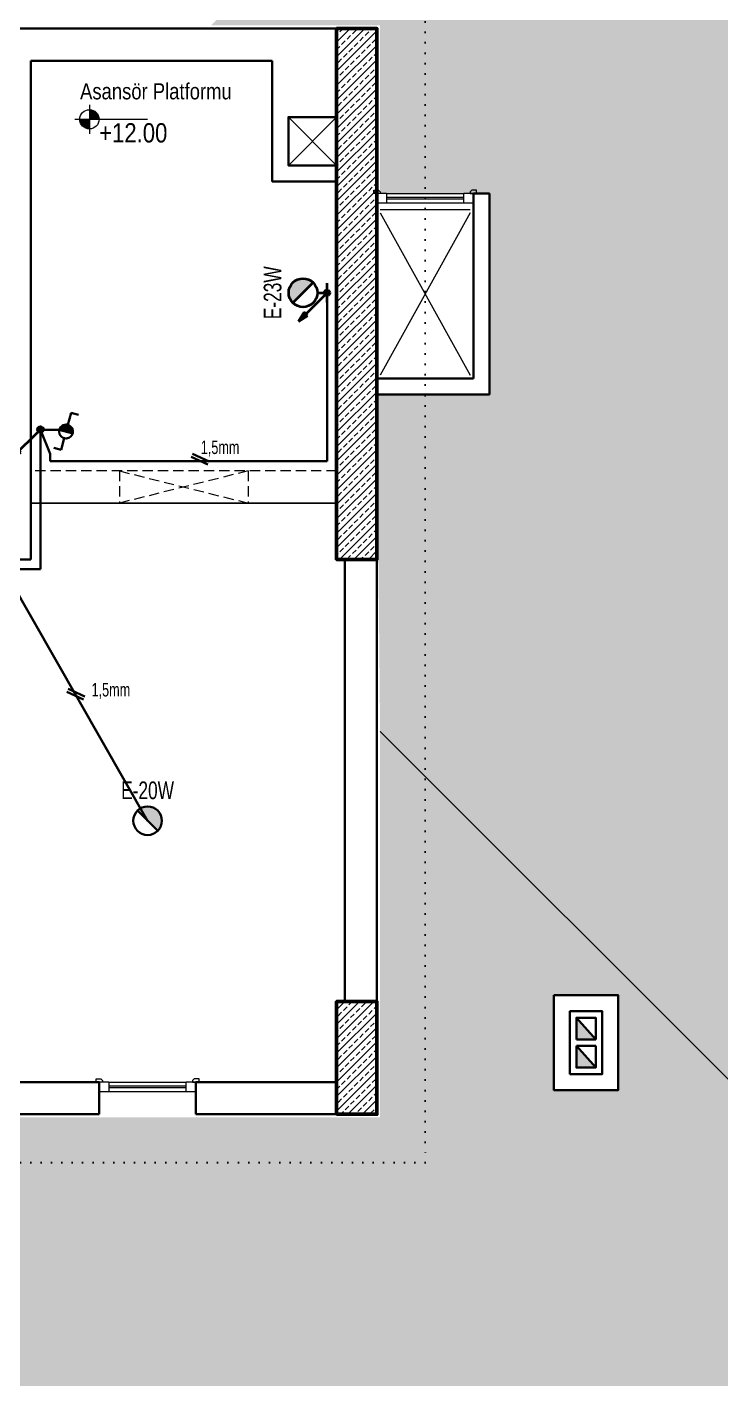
# Model space of a CAD drawing. Header units: millimetres. Extents: x 1852829 to 1882754, y -270850 to -231658.
# Drawn here: x 1869845 to 1870277, y -248506 to -247665 of the extents above; entities that cross this region are included whole.
import ezdxf
from ezdxf.enums import TextEntityAlignment as Align

# ---------------------------------------------------------------- set-up
doc = ezdxf.new("R2010")
doc.units = ezdxf.units.MM
for name, pattern in [('CONTINOUS', [0]), ('CONTINU', [0]), ('izdüşüm arka', [3.175, 0, -3.175]), ('izdüşüm ön', [9.525, 6.35, -3.175])]:
    doc.linetypes.add(name, pattern=pattern)
for name, color, linetype, lineweight in [('a_ba', 6, 'Continuous', 50), ('a_doğrama', 251, 'Continuous', 20), ('a_duvar', 251, 'Continuous', 35), ('a_görünüş', 32, 'Continuous', 25), ('a_görünüş_ince', 8, 'Continuous', 20), ('a_hatch_ba', 252, 'Continuous', 13), ('a_hatch_misc', 251, 'Continuous', 15), ('a_izdüşüm_arka', 251, 'izdüşüm arka', 30), ('a_izdüşüm_ön', 6, 'izdüşüm ön', 9), ('a_not_kot', 251, 'Continuous', 13), ('a_not_misc', 144, 'Continuous', 5), ('a_not_text', 7, 'Continuous', 13), ('Aydınlatma', 4, 'CONTINOUS', 35), ('Aydınlatma_', 3, 'Continuous', 40), ('Genel', 4, 'CONTINOUS', 40), ('genell', 4, 'Continuous', 25), ('Priz', 6, 'CONTINOUS', 40)]:
    doc.layers.add(name, color=color, linetype=linetype, lineweight=lineweight)
doc.styles.add('Grupcad', font='arial.ttf', dxfattribs={"width": 0.7})
doc.styles.add('OL', font='tsimplex.shx', dxfattribs={"width": 0.8, "height": 12})
doc.styles.get("Standard").update_dxf_attribs({"font": 'ARIALN.TTF'})

# ---------------------------------------------------------------- blocks, each defined once
blk = doc.blocks.new('M1')
at = {"layer": 'a_doğrama', "linetype": 'Continuous'}
for p, q in [((-24, 6), (-30, 6)), ((-30, 0), (-30, 6)), ((-24, 0), (-30, 0)), ((-24, 0), (-24, 6)), ((30, 6), (24, 6)), ((24, 6), (24, 0)), ((30, 0), (30, 6)), ((30, 0), (24, 0))]:
    blk.add_line(p, q, dxfattribs=at)
at = {"layer": 'a_doğrama'}
for p, q in [((24, 3.5), (-24, 3.5)), ((24, 2.5), (-24, 2.5))]:
    blk.add_line(p, q, dxfattribs=at)
for points in [[(-28, -1), (-28, 0), (-32, 0), (-32, -2), (-29, -2)], [(28, -1), (28, 0), (32, 0), (32, -2), (29, -2)]]:
    blk.add_lwpolyline(points, close=True, dxfattribs=at)
at = {"layer": 'a_görünüş_ince'}
for p, q in [((24, 6), (-24, 6)), ((-24, 0), (24, 0))]:
    blk.add_line(p, q, dxfattribs=at)
blk = doc.blocks.new('baca_şönt')
at = {"layer": 'a_duvar'}
h = blk.add_hatch(color=256, dxfattribs=at)
h.dxf.hatch_style = 1
h.paths.add_polyline_path([(21.5, -5), (21.5, -17), (35, -17)])
h.paths.add_polyline_path([(4, -5), (4, -17), (17.5, -17)])
for p, q in [((4, -5), (17.5, -17)), ((17.5, -5), (17.5, -17)), ((21.5, -5), (21.5, -17)), ((21.5, -5), (35, -17))]:
    blk.add_line(p, q, dxfattribs=at)
blk.add_lwpolyline([(0, -21), (39, -21), (39, -1), (0, -1)], close=True, dxfattribs=at)
for points in [[(17.5, -5), (4, -5), (4, -17), (17.5, -17)], [(21.5, -17), (35, -17), (35, -5), (21.5, -5)]]:
    blk.add_lwpolyline(points, dxfattribs=at)
blk = doc.blocks.new('sembol_kot')
at = {"layer": 'a_not_kot'}
for points in [[(0, 10), (0, 0), (10, 0, 0.414214)], [(0, 0), (-10, 0, 0.414214), (0, -10)]]:
    blk.add_hatch(color=256, dxfattribs=at).paths.add_polyline_path(points)
for p, q in [((0, 15), (0, -15)), ((-15, 0), (60, 0))]:
    blk.add_line(p, q, dxfattribs=at)
blk.add_circle((0, 0), 10, dxfattribs=at)
blk = doc.blocks.new('E-20W AST')
at = {"layer": 'Aydınlatma', "linetype": 'CONTINU'}
h = blk.add_hatch(color=1, dxfattribs=at)
edge = h.paths.add_edge_path()
edge.add_arc((0, 0), 8.91, 360, 495, ccw=False)
edge.add_arc((0, 0), 8.91, 315, 360, ccw=False)
edge.add_line((6.3, -6.3), (-6.3, 6.3))
at = {"layer": 'Aydınlatma', "color": 1, "linetype": 'CONTINU'}
blk.add_line((6.3, -6.3), (-6.3, 6.3), dxfattribs=at)
blk.add_circle((0, 0), 8.91, dxfattribs=at)
at = {"layer": 'Aydınlatma', "linetype": 'CONTINU', "style": 'Grupcad', "width": 0.7, "flags": 8}
blk.add_attdef('E-20W', text='', height=11, dxfattribs=at).set_placement((0, 18.91), align=Align.MIDDLE_CENTER)
blk = doc.blocks.new('L1-23W')
at = {"layer": 'Aydınlatma_', "linetype": 'CONTINU'}
h = blk.add_hatch(color=1, dxfattribs=at)
edge = h.paths.add_edge_path()
edge.add_arc((0, 14.91), 8.91, 360, 495, ccw=False)
edge.add_arc((0, 14.91), 8.91, 315, 360, ccw=False)
edge.add_line((6.3, 8.61), (-6.3, 21.21))
at = {"layer": 'Aydınlatma_', "color": 1, "linetype": 'CONTINU'}
blk.add_line((6.3, 8.61), (-6.3, 21.21), dxfattribs=at)
at = {"layer": 'Aydınlatma_', "linetype": 'CONTINU'}
blk.add_line((-6, 0), (6, 0), dxfattribs=at)
at = {"layer": 'Aydınlatma_', "linetype": 'CONTINU', "ltscale": 5}
blk.add_line((0, 6), (0, 0), dxfattribs=at)
at = {"layer": 'Aydınlatma_', "color": 1, "linetype": 'CONTINU'}
blk.add_circle((0, 14.91), 8.91, dxfattribs=at)
at = {"layer": 'Aydınlatma_', "color": 4, "linetype": 'CONTINU', "style": 'Grupcad', "width": 0.7, "flags": 8}
blk.add_attdef('L1-23W', text='', height=11, dxfattribs=at).set_placement((0, 33.82), align=Align.MIDDLE_CENTER)
blk = doc.blocks.new('ETANJ VAVIEN ANAHTAR')
at = {"layer": 'Aydınlatma', "linetype": 'CONTINU'}
h = blk.add_hatch(color=6, dxfattribs=at)
edge = h.paths.add_edge_path()
edge.add_arc((0, 4.32), 4.32, 75, 255)
edge.add_line((-1.12, 0.15), (1.12, 8.49))
at = {"layer": 'Aydınlatma', "color": 6, "linetype": 'CONTINU'}
for p, q in [((-11.61, 7.43), (-10.35, 12.13)), ((1.12, 8.49), (-1.12, 0.15)), ((-4.17, 5.44), (-11.61, 7.43)), ((4.17, 3.2), (11.37, 1.27)), ((10.14, -3.32), (11.37, 1.27))]:
    blk.add_line(p, q, dxfattribs=at)
blk.add_circle((0, 4.32), 4.32, dxfattribs=at)
blk.add_arc((0, 4.32), 4.32, 75, 255, dxfattribs=at)
blk = doc.blocks.new('BUAT (Enerji)')
at = {"layer": 'Priz', "linetype": 'CONTINU'}
h = blk.add_hatch(color=256, dxfattribs=at)
edge = h.paths.add_edge_path()
edge.add_arc((0, 0), 1.75, 0, 360)
blk.add_circle((0, 0), 1.75, dxfattribs=at)
blk = doc.blocks.new('YUKARIYA GIDEN HAT')
at = {"linetype": 'Continuous'}
blk.add_hatch(color=0, dxfattribs=at).paths.add_polyline_path([(12.1, 14.33), (14.28, 12.14), (17.77, 17.77)])
h = blk.add_hatch(color=7, dxfattribs=at)
edge = h.paths.add_edge_path()
edge.add_arc((0, 0), 1.75, 0, 360)
at = {"color": 0, "linetype": 'Continuous'}
for p, q in [((0, 0), (17.77, 17.77)), ((17.77, 17.77), (12.1, 14.33)), ((17.77, 17.77), (14.28, 12.14)), ((12.1, 14.33), (14.28, 12.14))]:
    blk.add_line(p, q, dxfattribs=at)
at = {"color": 7, "linetype": 'Continuous'}
blk.add_circle((0, 0), 1.75, dxfattribs=at)

msp = doc.modelspace()

# ---------------------------------------------------------------- hatches: boundary and pattern name
at = {"layer": 'a_hatch_misc', "ltscale": 10}
h = msp.add_hatch(dxfattribs=at)
h.set_pattern_fill('AR-RSHKE', color=256, scale=0.15, angle=90)
h.set_pattern_definition([(90, (-86834.217, -3440.02), (-45.72, 97.155), [22.86, -19.05, 26.67, -11.43, 34.29, -15.24]), (90, (-86836.122, -3417.16), (-45.72, 97.155), [19.05, -72.39, 15.24, -22.86]), (90, (-86831.36, -3371.44), (-45.72, 97.155), [11.43, -118.11]), (180, (-86834.217, -3440.018), (-45.72, -32.385), [43.815, -139.065]), (180, (-86834.217, -3417.158), (-45.72, -32.385), [42.8625, -140.0175]), (180, (-86834.217, -3398.108), (-45.72, -32.385), [40.005, -142.875]), (180, (-86831.36, -3371.438), (-45.72, -32.385), [43.815, -139.065]), (180, (-86831.36, -3360.008), (-45.72, -32.385), [43.815, -139.065]), (180, (-86834.217, -3325.718), (-45.72, -32.385), [41.91, -140.97])])
h.paths.add_polyline_path([(1871002.71, -246621.28), (1869959.71, -247664.28), (1870064.71, -247664.28), (1870064.71, -247768.78), (1870132.71, -247768.78), (1870132.71, -247893.78), (1870062.71, -247893.78), (1870064.71, -248103.28), (1871002.71, -249041.28)])
h.paths.add_polyline_path([(1870747.71, -247395.28), (1870747.71, -247336.28), (1870787.71, -247336.28), (1870787.71, -247395.28)], flags=16)
h.paths.add_polyline_path([(1870360.71, -247789.78), (1870360.71, -247828.78), (1870341.71, -247828.78), (1870341.71, -247872.78), (1870302.71, -247872.78), (1870302.71, -247828.78), (1870302.71, -247789.78)], flags=16)
h.paths.add_polyline_path([(1870748.71, -248331.28), (1870787.71, -248331.28), (1870787.71, -248370.28), (1870748.71, -248370.28)], flags=16)
h = msp.add_hatch(dxfattribs=at)
h.set_pattern_fill('AR-RSHKE', color=256, scale=0.15)
h.set_pattern_definition([(0, (-86834.217, -3440.02), (97.155, 45.72), [22.86, -19.05, 26.67, -11.43, 34.29, -15.24]), (0, (-86811.357, -3438.113), (97.155, 45.72), [19.05, -72.39, 15.24, -22.86]), (0, (-86765.637, -3442.876), (97.155, 45.72), [11.43, -118.11]), (90, (-86834.217, -3440.018), (-32.385, 45.72), [43.815, -139.065]), (90, (-86811.357, -3440.018), (-32.385, 45.72), [42.8625, -140.0175]), (90, (-86792.307, -3440.018), (-32.385, 45.72), [40.005, -142.875]), (90, (-86765.637, -3442.876), (-32.385, 45.72), [43.815, -139.065]), (90, (-86754.207, -3442.876), (-32.385, 45.72), [43.815, -139.065]), (90, (-86719.917, -3440.018), (-32.385, 45.72), [41.91, -140.97])])
h.paths.add_polyline_path([(1870064.71, -248103.28), (1870064.71, -248343.28), (1869803.71, -248343.28), (1869803.71, -248391.28), (1869721.71, -248391.28), (1869721.71, -248343.28), (1869385.71, -248343.28), (1869385.71, -248178.28), (1868522.71, -249041.28), (1871002.71, -249041.28)])
h.paths.add_polyline_path([(1870172.71, -248326.28), (1870172.71, -248267.28), (1870212.71, -248267.28), (1870212.71, -248326.28)], flags=16)
h.paths.add_polyline_path([(1869352.71, -248326.28), (1869312.71, -248326.28), (1869312.71, -248267.28), (1869352.71, -248267.28)], flags=16)

# ---------------------------------------------------------------- linework, layer by layer
at = {"layer": 'a_ba', "color": 253}
for points in [[(1870037.71, -247666.28), (1870062.71, -247666.28), (1870062.71, -247996.28), (1870037.71, -247996.28), (1870037.71, -247971.28), (1870037.71, -247971.28), (1870037.71, -247691.28), (1870037.71, -247691.28)], [(1870037.71, -248341.28), (1870062.71, -248341.28), (1870062.71, -248271.28), (1870037.71, -248271.28)]]:
    msp.add_lwpolyline(points, close=True, dxfattribs=at)
at = {"layer": 'a_duvar'}
for p, q in [((1869847.71, -247996.28), (1869847.71, -247686.28)), ((1869997.71, -247686.28), (1869847.71, -247686.28)), ((1870037.71, -247721.28), (1870037.71, -247941.28)), ((1870062.71, -247768.78), (1870062.71, -247768.78)), ((1870122.71, -247768.78), (1870122.71, -247883.78)), ((1870132.71, -247768.78), (1870132.71, -247893.78)), ((1870062.71, -247873.78), (1870062.71, -247873.78)), ((1870062.71, -247893.78), (1870062.71, -247893.78)), ((1869817.71, -247996.28), (1869847.71, -247996.28))]:
    msp.add_line(p, q, dxfattribs=at)
for points in [[(1869817.71, -247666.28), (1870037.71, -247666.28)], [(1869997.71, -247686.28), (1869997.71, -247761.28), (1870037.71, -247761.28)], [(1870037.71, -247721.28), (1870007.71, -247721.28), (1870007.71, -247751.28), (1870037.71, -247751.28)], [(1870122.71, -247768.78), (1870132.71, -247768.78)], [(1870062.71, -247883.78), (1870122.71, -247883.78)], [(1870062.71, -247893.78), (1870132.71, -247893.78)], [(1870042.71, -247996.28), (1870042.71, -248271.28)], [(1870062.71, -247996.29), (1870062.71, -248271.28)], [(1869890.21, -248321.28), (1869802.71, -248321.28)], [(1869890.21, -248321.28), (1869890.21, -248341.28)], [(1870037.71, -248321.28), (1869950.21, -248321.28)], [(1869950.21, -248321.28), (1869950.21, -248341.28)], [(1869890.21, -248341.28), (1869801.71, -248341.28)], [(1870037.71, -248341.28), (1869950.21, -248341.28)]]:
    msp.add_lwpolyline(points, dxfattribs=at)
msp.add_lwpolyline([(1870172.71, -248267.28), (1870212.71, -248267.28), (1870212.71, -248326.28), (1870172.71, -248326.28)], close=True, dxfattribs=at)
at = {"layer": 'a_görünüş', "color": 251}
for p, q in [((1870037.71, -247961.28), (1869847.71, -247961.28)), ((1870062.71, -248101.28), (1870062.71, -248101.28)), ((1870064.71, -248103.28), (1871002.71, -249041.28))]:
    msp.add_line(p, q, dxfattribs=at)
at = {"layer": 'a_görünüş_ince'}
msp.add_lwpolyline([(1870064.71, -247778.78), (1870120.71, -247778.78)], dxfattribs=at)
at = {"layer": 'a_hatch_ba', "linetype": 'Continuous'}
for p, q in [((1870037.71, -247674.77), (1870046.2, -247666.28)), ((1870037.71, -247683.75), (1870055.18, -247666.28)), ((1870037.71, -247692.73), (1870062.71, -247667.73)), ((1870039.68, -247668.31), (1870041.71, -247666.28)), ((1870047.53, -247669.43), (1870049.78, -247667.19)), ((1870058.76, -247667.19), (1870059.67, -247666.28)), ((1870037.71, -247670.28), (1870038.55, -247669.43)), ((1870040.8, -247676.17), (1870043.04, -247673.92)), ((1870044.17, -247672.8), (1870046.41, -247670.56)), ((1870048.66, -247677.29), (1870050.9, -247675.05)), ((1870052.02, -247673.92), (1870054.27, -247671.68)), ((1870055.39, -247670.56), (1870057.64, -247668.31)), ((1870056.51, -247678.41), (1870058.76, -247676.17)), ((1870059.88, -247675.05), (1870062.13, -247672.8)), ((1870037.71, -247701.71), (1870062.71, -247676.71)), ((1870037.71, -247679.26), (1870039.68, -247677.29)), ((1870041.92, -247684.03), (1870044.17, -247681.78)), ((1870045.29, -247680.66), (1870047.53, -247678.41)), ((1870049.78, -247685.15), (1870052.02, -247682.9)), ((1870053.15, -247681.78), (1870055.39, -247679.54)), ((1870057.64, -247686.27), (1870059.88, -247684.03)), ((1870061, -247682.9), (1870062.71, -247681.2)), ((1870037.71, -247710.69), (1870062.71, -247685.69)), ((1870038.55, -247687.4), (1870040.8, -247685.15)), ((1870039.68, -247695.25), (1870041.92, -247693.01)), ((1870043.04, -247691.89), (1870045.29, -247689.64)), ((1870046.41, -247688.52), (1870048.66, -247686.27)), ((1870050.9, -247693.01), (1870053.15, -247690.76)), ((1870054.27, -247689.64), (1870056.51, -247687.4)), ((1870058.76, -247694.13), (1870061, -247691.89)), ((1870062.13, -247690.76), (1870062.71, -247690.18)), ((1870037.71, -247719.67), (1870062.71, -247694.67)), ((1870037.71, -247697.22), (1870038.55, -247696.38)), ((1870040.8, -247703.11), (1870043.04, -247700.87)), ((1870044.17, -247699.74), (1870046.41, -247697.5)), ((1870047.53, -247696.38), (1870049.78, -247694.13)), ((1870052.02, -247700.87), (1870054.27, -247698.62)), ((1870055.39, -247697.5), (1870057.64, -247695.25)), ((1870059.88, -247701.99), (1870062.13, -247699.74)), ((1870037.71, -247728.65), (1870062.71, -247703.65)), ((1870037.71, -247706.2), (1870039.68, -247704.23)), ((1870041.92, -247710.97), (1870044.17, -247708.72)), ((1870045.29, -247707.6), (1870047.53, -247705.36)), ((1870048.66, -247704.23), (1870050.9, -247701.99)), ((1870049.78, -247712.09), (1870052.02, -247709.85)), ((1870053.15, -247708.72), (1870055.39, -247706.48)), ((1870056.51, -247705.36), (1870058.76, -247703.11)), ((1870061, -247709.85), (1870062.71, -247708.14)), ((1870037.71, -247737.63), (1870062.71, -247712.63)), ((1870038.55, -247714.34), (1870040.8, -247712.09)), ((1870043.04, -247718.83), (1870045.29, -247716.58)), ((1870046.41, -247715.46), (1870048.66, -247713.21)), ((1870050.9, -247719.95), (1870053.15, -247717.7)), ((1870054.27, -247716.58), (1870056.51, -247714.34)), ((1870057.64, -247713.21), (1870059.88, -247710.97)), ((1870062.13, -247717.7), (1870062.71, -247717.12)), ((1870037.71, -247746.61), (1870062.71, -247721.61)), ((1870037.71, -247724.16), (1870038.55, -247723.32)), ((1870039.68, -247722.19), (1870041.92, -247719.95)), ((1870044.17, -247726.68), (1870046.41, -247724.44)), ((1870047.53, -247723.32), (1870049.78, -247721.07)), ((1870052.02, -247727.81), (1870054.27, -247725.56)), ((1870055.39, -247724.44), (1870057.64, -247722.19)), ((1870058.76, -247721.07), (1870061, -247718.83)), ((1870059.88, -247728.93), (1870062.13, -247726.68)), ((1870037.71, -247755.59), (1870062.71, -247730.59)), ((1870037.71, -247733.14), (1870039.68, -247731.17)), ((1870040.8, -247730.05), (1870043.04, -247727.81)), ((1870045.29, -247734.54), (1870047.53, -247732.3)), ((1870048.66, -247731.17), (1870050.9, -247728.93)), ((1870053.15, -247735.66), (1870055.39, -247733.42)), ((1870056.51, -247732.3), (1870058.76, -247730.05)), ((1870061, -247736.79), (1870062.71, -247735.08)), ((1870037.71, -247764.57), (1870062.71, -247739.57)), ((1870038.55, -247741.28), (1870040.8, -247739.03)), ((1870041.92, -247737.91), (1870044.17, -247735.66)), ((1870043.04, -247745.77), (1870045.29, -247743.52)), ((1870046.41, -247742.4), (1870048.66, -247740.15)), ((1870049.78, -247739.03), (1870052.02, -247736.79)), ((1870054.27, -247743.52), (1870056.51, -247741.28)), ((1870057.64, -247740.15), (1870059.88, -247737.91)), ((1870037.71, -247773.55), (1870062.71, -247748.55)), ((1870037.71, -247751.1), (1870038.55, -247750.26)), ((1870039.68, -247749.13), (1870041.92, -247746.89)), ((1870044.17, -247753.62), (1870046.41, -247751.38)), ((1870047.53, -247750.26), (1870049.78, -247748.01)), ((1870050.9, -247746.89), (1870053.15, -247744.64)), ((1870055.39, -247751.38), (1870057.64, -247749.13)), ((1870058.76, -247748.01), (1870061, -247745.77)), ((1870062.13, -247744.64), (1870062.71, -247744.06)), ((1870037.71, -247782.53), (1870062.71, -247757.53)), ((1870037.71, -247760.08), (1870039.68, -247758.11)), ((1870040.8, -247756.99), (1870043.04, -247754.75)), ((1870045.29, -247761.48), (1870047.53, -247759.24)), ((1870048.66, -247758.11), (1870050.9, -247755.87)), ((1870052.02, -247754.75), (1870054.27, -247752.5)), ((1870053.15, -247762.6), (1870055.39, -247760.36)), ((1870056.51, -247759.24), (1870058.76, -247756.99)), ((1870059.88, -247755.87), (1870062.13, -247753.62)), ((1870037.71, -247791.51), (1870062.71, -247766.51)), ((1870038.55, -247768.22), (1870040.8, -247765.97)), ((1870041.92, -247764.85), (1870044.17, -247762.6)), ((1870046.41, -247769.34), (1870048.66, -247767.09)), ((1870049.78, -247765.97), (1870052.02, -247763.73)), ((1870054.27, -247770.46), (1870056.51, -247768.22)), ((1870057.64, -247767.09), (1870059.88, -247764.85)), ((1870061, -247763.73), (1870062.71, -247762.02)), ((1870037.71, -247800.49), (1870062.71, -247775.49)), ((1870037.71, -247778.04), (1870038.55, -247777.2)), ((1870039.68, -247776.08), (1870041.92, -247773.83)), ((1870043.04, -247772.71), (1870045.29, -247770.46)), ((1870047.53, -247777.2), (1870049.78, -247774.95)), ((1870050.9, -247773.83), (1870053.15, -247771.58)), ((1870055.39, -247778.32), (1870057.64, -247776.08)), ((1870058.76, -247774.95), (1870061, -247772.71)), ((1870062.13, -247771.58), (1870062.71, -247771)), ((1870037.71, -247809.47), (1870062.71, -247784.47)), ((1870037.71, -247787.02), (1870039.68, -247785.06)), ((1870040.8, -247783.93), (1870043.04, -247781.69)), ((1870044.17, -247780.57), (1870046.41, -247778.32)), ((1870048.66, -247785.06), (1870050.9, -247782.81)), ((1870052.02, -247781.69), (1870054.27, -247779.44)), ((1870056.51, -247786.18), (1870058.76, -247783.93)), ((1870059.88, -247782.81), (1870062.13, -247780.57)), ((1870037.71, -247818.45), (1870062.71, -247793.45)), ((1870038.55, -247795.16), (1870040.8, -247792.91)), ((1870041.92, -247791.79), (1870044.17, -247789.55)), ((1870045.29, -247788.42), (1870047.53, -247786.18)), ((1870046.41, -247796.28), (1870048.66, -247794.04)), ((1870049.78, -247792.91), (1870052.02, -247790.67)), ((1870053.15, -247789.55), (1870055.39, -247787.3)), ((1870057.64, -247794.04), (1870059.88, -247791.79)), ((1870061, -247790.67), (1870062.71, -247788.96)), ((1870037.71, -247827.43), (1870062.71, -247802.43)), ((1870039.68, -247803.02), (1870041.92, -247800.77)), ((1870043.04, -247799.65), (1870045.29, -247797.4)), ((1870047.53, -247804.14), (1870049.78, -247801.89)), ((1870050.9, -247800.77), (1870053.15, -247798.53)), ((1870054.27, -247797.4), (1870056.51, -247795.16)), ((1870058.76, -247801.89), (1870061, -247799.65)), ((1870062.13, -247798.53), (1870062.71, -247797.94)), ((1870037.71, -247804.98), (1870038.55, -247804.14)), ((1870040.8, -247810.87), (1870043.04, -247808.63)), ((1870044.17, -247807.51), (1870046.41, -247805.26)), ((1870048.66, -247812), (1870050.9, -247809.75)), ((1870052.02, -247808.63), (1870054.27, -247806.38)), ((1870055.39, -247805.26), (1870057.64, -247803.02)), ((1870056.51, -247813.12), (1870058.76, -247810.87)), ((1870059.88, -247809.75), (1870062.13, -247807.51)), ((1870037.71, -247836.41), (1870062.71, -247811.41)), ((1870037.71, -247813.96), (1870039.68, -247812)), ((1870041.92, -247818.73), (1870044.17, -247816.49)), ((1870045.29, -247815.36), (1870047.53, -247813.12)), ((1870049.78, -247819.85), (1870052.02, -247817.61)), ((1870053.15, -247816.49), (1870055.39, -247814.24)), ((1870057.64, -247820.98), (1870059.88, -247818.73)), ((1870061, -247817.61), (1870062.71, -247815.9)), ((1870037.71, -247845.39), (1870062.71, -247820.39)), ((1870038.55, -247822.1), (1870040.8, -247819.85)), ((1870039.68, -247829.96), (1870041.92, -247827.71)), ((1870043.04, -247826.59), (1870045.29, -247824.34)), ((1870046.41, -247823.22), (1870048.66, -247820.98)), ((1870050.9, -247827.71), (1870053.15, -247825.47)), ((1870054.27, -247824.34), (1870056.51, -247822.1)), ((1870058.76, -247828.83), (1870061, -247826.59)), ((1870062.13, -247825.47), (1870062.71, -247824.88)), ((1870037.71, -247854.37), (1870062.71, -247829.37)), ((1870037.71, -247831.92), (1870038.55, -247831.08)), ((1870040.8, -247837.81), (1870043.04, -247835.57)), ((1870044.17, -247834.45), (1870046.41, -247832.2)), ((1870047.53, -247831.08), (1870049.78, -247828.83)), ((1870052.02, -247835.57), (1870054.27, -247833.32)), ((1870055.39, -247832.2), (1870057.64, -247829.96)), ((1870059.88, -247836.69), (1870062.13, -247834.45)), ((1870037.71, -247863.35), (1870062.71, -247838.35)), ((1870037.71, -247840.9), (1870039.68, -247838.94)), ((1870041.92, -247845.67), (1870044.17, -247843.43)), ((1870045.29, -247842.3), (1870047.53, -247840.06)), ((1870048.66, -247838.94), (1870050.9, -247836.69)), ((1870049.78, -247846.79), (1870052.02, -247844.55)), ((1870053.15, -247843.43), (1870055.39, -247841.18)), ((1870056.51, -247840.06), (1870058.76, -247837.81)), ((1870061, -247844.55), (1870062.71, -247842.84)), ((1870037.71, -247872.33), (1870062.71, -247847.34)), ((1870038.55, -247849.04), (1870040.8, -247846.79)), ((1870043.04, -247853.53), (1870045.29, -247851.28)), ((1870046.41, -247850.16), (1870048.66, -247847.92)), ((1870050.9, -247854.65), (1870053.15, -247852.41)), ((1870054.27, -247851.28), (1870056.51, -247849.04)), ((1870057.64, -247847.92), (1870059.88, -247845.67)), ((1870062.13, -247852.41), (1870062.71, -247851.83)), ((1870037.71, -247881.31), (1870062.71, -247856.32)), ((1870037.71, -247858.86), (1870038.55, -247858.02)), ((1870039.68, -247856.9), (1870041.92, -247854.65)), ((1870044.17, -247861.39), (1870046.41, -247859.14)), ((1870047.53, -247858.02), (1870049.78, -247855.77)), ((1870052.02, -247862.51), (1870054.27, -247860.26)), ((1870055.39, -247859.14), (1870057.64, -247856.9)), ((1870058.76, -247855.77), (1870061, -247853.53)), ((1870059.88, -247863.63), (1870062.13, -247861.39)), ((1870037.71, -247890.29), (1870062.71, -247865.3)), ((1870037.71, -247867.84), (1870039.68, -247865.88)), ((1870040.8, -247864.76), (1870043.04, -247862.51)), ((1870045.29, -247869.25), (1870047.53, -247867)), ((1870048.66, -247865.88), (1870050.9, -247863.63)), ((1870053.15, -247870.37), (1870055.39, -247868.12)), ((1870056.51, -247867), (1870058.76, -247864.76)), ((1870061, -247871.49), (1870062.71, -247869.79)), ((1870037.71, -247899.27), (1870062.71, -247874.28)), ((1870038.55, -247875.98), (1870040.8, -247873.74)), ((1870041.92, -247872.61), (1870044.17, -247870.37)), ((1870043.04, -247880.47), (1870045.29, -247878.23)), ((1870046.41, -247877.1), (1870048.66, -247874.86)), ((1870049.78, -247873.74), (1870052.02, -247871.49)), ((1870054.27, -247878.23), (1870056.51, -247875.98)), ((1870057.64, -247874.86), (1870059.88, -247872.61)), ((1870037.71, -247908.25), (1870062.71, -247883.26)), ((1870037.71, -247885.8), (1870038.55, -247884.96)), ((1870039.68, -247883.84), (1870041.92, -247881.59)), ((1870044.17, -247888.33), (1870046.41, -247886.08)), ((1870047.53, -247884.96), (1870049.78, -247882.72)), ((1870050.9, -247881.59), (1870053.15, -247879.35)), ((1870055.39, -247886.08), (1870057.64, -247883.84)), ((1870058.76, -247882.72), (1870061, -247880.47)), ((1870062.13, -247879.35), (1870062.71, -247878.77)), ((1870037.71, -247917.23), (1870062.71, -247892.24)), ((1870037.71, -247894.78), (1870039.68, -247892.82)), ((1870040.8, -247891.7), (1870043.04, -247889.45)), ((1870045.29, -247896.19), (1870047.53, -247893.94)), ((1870048.66, -247892.82), (1870050.9, -247890.57)), ((1870052.02, -247889.45), (1870054.27, -247887.21)), ((1870053.15, -247897.31), (1870055.39, -247895.06)), ((1870056.51, -247893.94), (1870058.76, -247891.7)), ((1870059.88, -247890.57), (1870062.13, -247888.33)), ((1870037.71, -247926.21), (1870062.71, -247901.22)), ((1870038.55, -247902.92), (1870040.8, -247900.68)), ((1870041.92, -247899.55), (1870044.17, -247897.31)), ((1870046.41, -247904.04), (1870048.66, -247901.8)), ((1870049.78, -247900.68), (1870052.02, -247898.43)), ((1870054.27, -247905.17), (1870056.51, -247902.92)), ((1870057.64, -247901.8), (1870059.88, -247899.55)), ((1870061, -247898.43), (1870062.71, -247896.73)), ((1870037.71, -247935.19), (1870062.71, -247910.2)), ((1870037.71, -247912.74), (1870038.55, -247911.9)), ((1870039.68, -247910.78), (1870041.92, -247908.53)), ((1870043.04, -247907.41), (1870045.29, -247905.17)), ((1870047.53, -247911.9), (1870049.78, -247909.66)), ((1870050.9, -247908.53), (1870053.15, -247906.29)), ((1870055.39, -247913.02), (1870057.64, -247910.78)), ((1870058.76, -247909.66), (1870061, -247907.41)), ((1870062.13, -247906.29), (1870062.71, -247905.71)), ((1870037.71, -247944.18), (1870062.71, -247919.18)), ((1870037.71, -247921.72), (1870039.68, -247919.76)), ((1870040.8, -247918.64), (1870043.04, -247916.39)), ((1870044.17, -247915.27), (1870046.41, -247913.02)), ((1870048.66, -247919.76), (1870050.9, -247917.51)), ((1870052.02, -247916.39), (1870054.27, -247914.15)), ((1870056.51, -247920.88), (1870058.76, -247918.64)), ((1870059.88, -247917.51), (1870062.13, -247915.27)), ((1870037.71, -247953.16), (1870062.71, -247928.16)), ((1870038.55, -247929.86), (1870040.8, -247927.62)), ((1870041.92, -247926.49), (1870044.17, -247924.25)), ((1870045.29, -247923.13), (1870047.53, -247920.88)), ((1870046.41, -247930.98), (1870048.66, -247928.74)), ((1870049.78, -247927.62), (1870052.02, -247925.37)), ((1870053.15, -247924.25), (1870055.39, -247922)), ((1870057.64, -247928.74), (1870059.88, -247926.49)), ((1870061, -247925.37), (1870062.71, -247923.67)), ((1870037.71, -247962.14), (1870062.71, -247937.14)), ((1870039.68, -247937.72), (1870041.92, -247935.47)), ((1870043.04, -247934.35), (1870045.29, -247932.11)), ((1870047.53, -247938.84), (1870049.78, -247936.6)), ((1870050.9, -247935.47), (1870053.15, -247933.23)), ((1870054.27, -247932.11), (1870056.51, -247929.86)), ((1870058.76, -247936.6), (1870061, -247934.35)), ((1870062.13, -247933.23), (1870062.71, -247932.65)), ((1870037.71, -247939.69), (1870038.55, -247938.84)), ((1870040.8, -247945.58), (1870043.04, -247943.33)), ((1870044.17, -247942.21), (1870046.41, -247939.96)), ((1870048.66, -247946.7), (1870050.9, -247944.45)), ((1870052.02, -247943.33), (1870054.27, -247941.09)), ((1870055.39, -247939.96), (1870057.64, -247937.72)), ((1870056.51, -247947.82), (1870058.76, -247945.58)), ((1870059.88, -247944.45), (1870062.13, -247942.21)), ((1870037.71, -247971.12), (1870062.71, -247946.12)), ((1870037.71, -247948.67), (1870039.68, -247946.7)), ((1870041.92, -247953.44), (1870044.17, -247951.19)), ((1870045.29, -247950.07), (1870047.53, -247947.82)), ((1870049.78, -247954.56), (1870052.02, -247952.31)), ((1870053.15, -247951.19), (1870055.39, -247948.95)), ((1870057.64, -247955.68), (1870059.88, -247953.44)), ((1870061, -247952.31), (1870062.71, -247950.61)), ((1870037.71, -247980.1), (1870062.71, -247955.1)), ((1870038.55, -247956.8), (1870040.8, -247954.56)), ((1870039.68, -247964.66), (1870041.92, -247962.42)), ((1870043.04, -247961.29), (1870045.29, -247959.05)), ((1870046.41, -247957.93), (1870048.66, -247955.68)), ((1870050.9, -247962.42), (1870053.15, -247960.17)), ((1870054.27, -247959.05), (1870056.51, -247956.8)), ((1870058.76, -247963.54), (1870061, -247961.29)), ((1870062.13, -247960.17), (1870062.71, -247959.59)), ((1870037.71, -247989.08), (1870062.71, -247964.08)), ((1870037.71, -247966.63), (1870038.55, -247965.78)), ((1870040.8, -247972.52), (1870043.04, -247970.27)), ((1870044.17, -247969.15), (1870046.41, -247966.91)), ((1870047.53, -247965.78), (1870049.78, -247963.54)), ((1870052.02, -247970.27), (1870054.27, -247968.03)), ((1870055.39, -247966.91), (1870057.64, -247964.66)), ((1870059.88, -247971.4), (1870062.13, -247969.15)), ((1870037.71, -247975.61), (1870039.68, -247973.64)), ((1870039.49, -247996.28), (1870062.71, -247973.06)), ((1870041.92, -247980.38), (1870044.17, -247978.13)), ((1870045.29, -247977.01), (1870047.53, -247974.76)), ((1870048.66, -247973.64), (1870050.9, -247971.4)), ((1870049.78, -247981.5), (1870052.02, -247979.25)), ((1870053.15, -247978.13), (1870055.39, -247975.89)), ((1870056.51, -247974.76), (1870058.76, -247972.52)), ((1870061, -247979.25), (1870062.71, -247977.55)), ((1870038.55, -247983.74), (1870040.8, -247981.5)), ((1870043.04, -247988.23), (1870045.29, -247985.99)), ((1870046.41, -247984.87), (1870048.66, -247982.62)), ((1870048.47, -247996.28), (1870062.71, -247982.04)), ((1870050.9, -247989.36), (1870053.15, -247987.11)), ((1870054.27, -247985.99), (1870056.51, -247983.74)), ((1870057.64, -247982.62), (1870059.88, -247980.38)), ((1870062.13, -247987.11), (1870062.71, -247986.53)), ((1870037.71, -247993.57), (1870038.55, -247992.72)), ((1870039.68, -247991.6), (1870041.92, -247989.36)), ((1870044.17, -247996.09), (1870046.41, -247993.85)), ((1870047.53, -247992.72), (1870049.78, -247990.48)), ((1870052.96, -247996.28), (1870054.27, -247994.97)), ((1870055.39, -247993.85), (1870057.64, -247991.6)), ((1870057.45, -247996.28), (1870062.71, -247991.02)), ((1870058.76, -247990.48), (1870061, -247988.23)), ((1870061.94, -247996.28), (1870062.13, -247996.09)), ((1870037.71, -248276.45), (1870042.88, -248271.28)), ((1870037.71, -248285.43), (1870051.86, -248271.28)), ((1870037.71, -248294.41), (1870060.84, -248271.28)), ((1870037.71, -248271.96), (1870038.39, -248271.28)), ((1870045.29, -248273.36), (1870047.37, -248271.28)), ((1870053.15, -248274.48), (1870055.39, -248272.23)), ((1870037.71, -248303.39), (1870062.71, -248278.39)), ((1870038.55, -248280.09), (1870040.8, -248277.85)), ((1870041.92, -248276.72), (1870044.17, -248274.48)), ((1870046.41, -248281.21), (1870048.66, -248278.97)), ((1870049.78, -248277.85), (1870052.02, -248275.6)), ((1870054.27, -248282.34), (1870056.51, -248280.09)), ((1870057.64, -248278.97), (1870059.88, -248276.72)), ((1870061, -248275.6), (1870062.71, -248273.9)), ((1870037.71, -248312.37), (1870062.71, -248287.37)), ((1870037.71, -248289.92), (1870038.55, -248289.07)), ((1870039.68, -248287.95), (1870041.92, -248285.7)), ((1870043.04, -248284.58), (1870045.29, -248282.34)), ((1870044.17, -248292.44), (1870046.41, -248290.19)), ((1870047.53, -248289.07), (1870049.78, -248286.83)), ((1870050.9, -248285.7), (1870053.15, -248283.46)), ((1870055.39, -248290.19), (1870057.64, -248287.95)), ((1870058.76, -248286.83), (1870061, -248284.58)), ((1870062.13, -248283.46), (1870062.71, -248282.88)), ((1870037.71, -248321.35), (1870062.71, -248296.35)), ((1870037.71, -248298.9), (1870039.68, -248296.93)), ((1870040.8, -248295.81), (1870043.04, -248293.56)), ((1870045.29, -248300.3), (1870047.53, -248298.05)), ((1870048.66, -248296.93), (1870050.9, -248294.68)), ((1870052.02, -248293.56), (1870054.27, -248291.32)), ((1870056.51, -248298.05), (1870058.76, -248295.81)), ((1870059.88, -248294.68), (1870062.13, -248292.44)), ((1870037.71, -248330.33), (1870062.71, -248305.33)), ((1870038.55, -248307.03), (1870040.8, -248304.79)), ((1870041.92, -248303.67), (1870044.17, -248301.42)), ((1870046.41, -248308.16), (1870048.66, -248305.91)), ((1870049.78, -248304.79), (1870052.02, -248302.54)), ((1870053.15, -248301.42), (1870055.39, -248299.18)), ((1870054.27, -248309.28), (1870056.51, -248307.03)), ((1870057.64, -248305.91), (1870059.88, -248303.67)), ((1870061, -248302.54), (1870062.71, -248300.84)), ((1870037.71, -248339.31), (1870062.71, -248314.31)), ((1870039.68, -248314.89), (1870041.92, -248312.65)), ((1870043.04, -248311.52), (1870045.29, -248309.28)), ((1870047.53, -248316.01), (1870049.78, -248313.77)), ((1870050.9, -248312.65), (1870053.15, -248310.4)), ((1870055.39, -248317.14), (1870057.64, -248314.89)), ((1870058.76, -248313.77), (1870061, -248311.52)), ((1870062.13, -248310.4), (1870062.71, -248309.82)), ((1870037.71, -248316.86), (1870038.55, -248316.01)), ((1870037.71, -248325.84), (1870039.68, -248323.87)), ((1870040.8, -248322.75), (1870043.04, -248320.5)), ((1870044.17, -248319.38), (1870046.41, -248317.14)), ((1870044.72, -248341.28), (1870062.71, -248323.29)), ((1870048.66, -248323.87), (1870050.9, -248321.63)), ((1870052.02, -248320.5), (1870054.27, -248318.26)), ((1870056.51, -248324.99), (1870058.76, -248322.75)), ((1870059.88, -248321.63), (1870062.13, -248319.38)), ((1870038.55, -248333.97), (1870040.8, -248331.73)), ((1870041.92, -248330.61), (1870044.17, -248328.36)), ((1870045.29, -248327.24), (1870047.53, -248324.99)), ((1870049.78, -248331.73), (1870052.02, -248329.48)), ((1870053.15, -248328.36), (1870055.39, -248326.12)), ((1870053.7, -248341.28), (1870062.71, -248332.27)), ((1870057.64, -248332.85), (1870059.88, -248330.61)), ((1870061, -248329.48), (1870062.71, -248327.78)), ((1870040.23, -248341.28), (1870041.92, -248339.59)), ((1870043.04, -248338.46), (1870045.29, -248336.22)), ((1870046.41, -248335.1), (1870048.66, -248332.85)), ((1870049.21, -248341.28), (1870049.78, -248340.71)), ((1870050.9, -248339.59), (1870053.15, -248337.34)), ((1870054.27, -248336.22), (1870056.51, -248333.97)), ((1870058.76, -248340.71), (1870061, -248338.46)), ((1870062.13, -248337.34), (1870062.71, -248336.76)), ((1870062.68, -248341.28), (1870062.71, -248341.25))]:
    msp.add_line(p, q, dxfattribs=at)
at = {"layer": 'a_izdüşüm_arka', "ltscale": 2}
msp.add_lwpolyline([(1869357.71, -247636.28), (1870092.71, -247636.28), (1870092.71, -248371.28), (1869357.71, -248371.28)], close=True, dxfattribs=at)
at = {"layer": 'a_izdüşüm_ön', "color": 251}
msp.add_line((1870037.71, -247941.28), (1869847.71, -247941.28), dxfattribs=at)
for points in [[(1869902.71, -247941.28), (1869902.71, -247961.28)], [(1869982.71, -247941.28), (1869902.71, -247961.28)], [(1869902.71, -247941.28), (1869982.71, -247961.28)], [(1869982.71, -247941.28), (1869982.71, -247961.28)]]:
    msp.add_lwpolyline(points, dxfattribs=at)
at = {"layer": 'a_not_misc'}
for points in [[(1870007.71, -247751.28), (1870037.71, -247721.28)], [(1870007.71, -247721.28), (1870037.71, -247751.28)], [(1870120.71, -247780.78), (1870064.71, -247881.78)], [(1870064.71, -247780.78), (1870120.71, -247881.78)]]:
    msp.add_lwpolyline(points, dxfattribs=at)
at = {"layer": 'Aydınlatma'}
for p, q in [((1870031.71, -247830.51), (1870031.71, -247935.28)), ((1869853.71, -248002.28), (1869853.71, -247915.7)), ((1869865.34, -247915.7), (1869853.71, -247915.7)), ((1869853.71, -247915.7), (1869859.71, -247930.63)), ((1869859.71, -247935.28), (1869859.71, -247930.63)), ((1870031.71, -247935.28), (1869859.71, -247935.28)), ((1869696.57, -248002.28), (1869853.71, -248002.28)), ((1869834.37, -248008.28), (1869920.21, -248158.78))]:
    msp.add_line(p, q, dxfattribs=at)
at = {"layer": 'Aydınlatma', "color": 3}
for p, q in [((1869947.27, -247932.49), (1869957.64, -247937.29)), ((1869948.11, -247930.68), (1869958.48, -247935.47)), ((1869870.05, -248078.62), (1869880.42, -248083.42)), ((1869870.89, -248076.8), (1869881.26, -248081.6))]:
    msp.add_line(p, q, dxfattribs=at)

# ---------------------------------------------------------------- block references
at = {"layer": 'a_doğrama', "xscale": -1, "rotation": 180}
for p in [(1870092.71, -247768.78), (1869920.21, -248321.28)]:
    msp.add_blockref('M1', p, dxfattribs=at)
at = {"layer": 'a_duvar', "xscale": 0.6, "yscale": 0.6, "zscale": 0.6}
msp.add_blockref('sembol_kot', (1869884.08, -247722.66), dxfattribs=at)
at = {"layer": 'a_duvar', "xscale": -1, "rotation": 270.0000000000001}
msp.add_blockref('baca_şönt', (1870203.71, -248316.28), dxfattribs=at)
at = {"layer": 'Aydınlatma', "linetype": 'CONTINU', "rotation": 270}
msp.add_blockref('ETANJ VAVIEN ANAHTAR', (1869865.2, -247916.82), dxfattribs=at)
at = {"layer": 'Aydınlatma'}
ref = msp.add_blockref('E-20W AST', (1869920.21, -248158.78), dxfattribs=at)
ref.add_attrib('E-20W', 'E-20W', dxfattribs={"linetype": 'CONTINU', "height": 11, "style": 'Grupcad', "width": 0.7}).set_placement((1869920.21, -248139.87), align=Align.MIDDLE_CENTER)
at = {"layer": 'Genel', "linetype": 'CONTINU', "rotation": 180}
for p in [(1870031.71, -247830.51), (1869853.62, -247915.47)]:
    msp.add_blockref('YUKARIYA GIDEN HAT', p, dxfattribs=at)
at = {"layer": 'genell', "linetype": 'CONTINU'}
ref = msp.add_blockref('L1-23W', (1870031.71, -247830.51), dxfattribs=dict(at, rotation=90))
ref.add_attrib('L1-23W', 'E-23W', dxfattribs={"layer": 'Aydınlatma_', "color": 4, "linetype": 'CONTINU', "height": 11, "rotation": 90, "style": 'Grupcad', "width": 0.7}).set_placement((1869997.89, -247830.51), align=Align.MIDDLE_CENTER)
at = {"layer": 'Priz', "color": 4, "linetype": 'CONTINU'}
msp.add_blockref('BUAT (Enerji)', (1869853.71, -247915.47), dxfattribs=at)

# ---------------------------------------------------------------- texts
at = {"layer": 'a_not_kot'}
msp.add_text('+12.00', height=12, dxfattribs=at).set_placement((1869890.08, -247737.06))
at = {"layer": 'a_not_text'}
msp.add_text('Asansör Platformu', height=10, dxfattribs=at).set_placement((1869878.27, -247710.24))
at = {"layer": 'Priz', "color": 3, "linetype": 'CONTINU', "style": 'OL', "width": 0.7}
for p in [(1869953.26, -247930.8), (1869885.39, -248081.53)]:
    msp.add_text('1,5mm', height=8.4, rotation=360, dxfattribs=at).set_placement(p)

doc.saveas('drawing.dxf')
